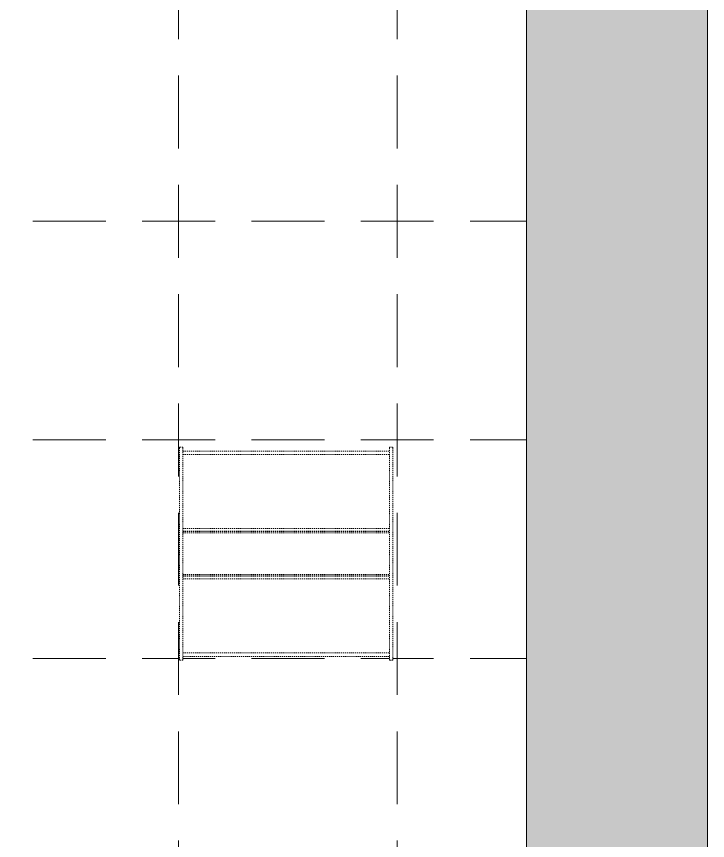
# Model space of a CAD drawing. Header units: inches. Extents: x 741 to 3125, y 9 to 2134.
# Drawn here: x 2723.7 to 2799.6, y 1443.5 to 1534 of the extents above; entities that cross this region are included whole.
import ezdxf

# ---------------------------------------------------------------- set-up
doc = ezdxf.new("R2010")
doc.units = ezdxf.units.IN
doc.header["$MEASUREMENT"] = 0
doc.linetypes.add('Demolished', pattern=[0.1875, 0.125, -0.0625])
for name, color, linetype, lineweight in [('A-CLNG-PATT', 13, 'Demolished', 9), ('A-WALL', 113, 'Continuous', 13), ('A-WALL-PATT', 111, 'Continuous', 13), ('E-LITE-EQPM', 33, 'Demolished', 9)]:
    doc.layers.add(name, color=color, linetype=linetype, lineweight=lineweight)

# ---------------------------------------------------------------- blocks, each defined once
blk = doc.blocks.new('L-Recessed-Axis-Day-Acrylic - 2 x 2-V15-Level XX  RCP DEMO')
at = {"layer": 'E-LITE-EQPM', "color": 7}
for p, q in [((-11.699, 11.699), (-11.339, 11.699)), ((-11.699, 11.639), (-11.699, 11.699)), ((-11.699, 11.699), (-11.699, 11.639)), ((-11.699, 11.639), (-11.699, -11.639)), ((-11.339, 11.639), (-11.339, 11.699)), ((-11.339, 11.699), (-11.339, 11.639)), ((-11.339, -11.639), (-11.339, 11.639)), ((-11.339, 11.279), (11.339, 11.279)), ((-11.339, 10.882), (11.339, 10.882)), ((11.339, 11.699), (11.699, 11.699)), ((11.339, 11.639), (11.339, 11.699)), ((11.339, 11.699), (11.339, 11.639)), ((11.339, 11.639), (11.339, -11.639)), ((11.699, 11.639), (11.699, 11.699)), ((11.699, 11.699), (11.699, 11.639)), ((11.699, -11.639), (11.699, 11.639)), ((-11.339, 2.759), (11.339, 2.759)), ((-11.339, 2.474), (11.339, 2.474)), ((-11.339, 2.428), (11.339, 2.428)), ((-11.339, 2.288), (11.339, 2.288)), ((-11.339, -2.288), (11.339, -2.288)), ((-11.339, -2.428), (11.339, -2.428)), ((-11.339, -2.474), (11.339, -2.474)), ((-11.339, -2.759), (11.339, -2.759)), ((-11.699, -11.639), (-11.699, -11.699)), ((-11.699, -11.699), (-11.699, -11.639)), ((-11.339, -11.699), (-11.699, -11.699)), ((-11.339, -10.882), (11.339, -10.882)), ((11.339, -11.279), (-11.339, -11.279)), ((-11.339, -11.639), (-11.339, -11.699)), ((-11.339, -11.699), (-11.339, -11.639)), ((11.339, -11.639), (11.339, -11.699)), ((11.339, -11.699), (11.339, -11.639)), ((11.699, -11.699), (11.339, -11.699)), ((11.699, -11.639), (11.699, -11.699)), ((11.699, -11.699), (11.699, -11.639))]:
    blk.add_line(p, q, dxfattribs=at)

msp = doc.modelspace()

# ---------------------------------------------------------------- hatches: boundary and pattern name
at = {"layer": 'A-CLNG-PATT', "lineweight": 13}
h = msp.add_hatch(dxfattribs=at)
h.set_pattern_fill('FP_13', color=10, style=0, pattern_type=2)
h.set_pattern_definition([(90, (2717.501, 1511.488), (24, 24), [4, -4, 8, -4, -4]), (90, (2717.501, 1511.488), (24, 24), [-20, 4, 0]), (0, (2717.501, 1511.488), (24, -24), [4, -4, 8, -4, -4]), (0, (2717.501, 1511.488), (24, -24), [-20, 4, 0])])
h.paths.add_polyline_path([(2677.451, 1433.879), (2762.408, 1433.879), (2762.408, 1442.004), (2779.72, 1442.004), (2779.72, 1586.917), (2763.408, 1586.917), (2763.408, 1589.098), (2655.283, 1589.098), (2655.283, 1475.629), (2656.033, 1475.629), (2656.033, 1439.379), (2692.033, 1439.379), (2692.033, 1438.004), (2656.033, 1438.004), (2656.033, 1436.379), (2655.283, 1436.379), (2655.283, 1433.879), (2656.033, 1433.879)], flags=0)
h.paths.add_polyline_path([(2741.993, 1463.372), (2741.633, 1463.372), (2741.633, 1486.651), (2741.993, 1486.651), (2741.993, 1486.29), (2764.671, 1486.29), (2764.671, 1486.651), (2765.031, 1486.651), (2765.031, 1463.372), (2764.671, 1463.372), (2764.671, 1463.733), (2741.993, 1463.733)], flags=0)
h.paths.add_polyline_path([(2669.993, 1463.372), (2669.633, 1463.372), (2669.633, 1486.651), (2669.993, 1486.651), (2669.993, 1486.29), (2692.671, 1486.29), (2692.671, 1486.651), (2693.031, 1486.651), (2693.031, 1463.372), (2692.671, 1463.372), (2692.671, 1463.733), (2669.993, 1463.733)], flags=0)
h.paths.add_polyline_path([(2763.408, 1472.253), (2764.671, 1472.253), (2764.671, 1472.537), (2741.993, 1472.537), (2741.993, 1472.253), (2762.617, 1472.253)], flags=0)
h.paths.add_polyline_path([(2692.671, 1472.253), (2692.671, 1472.537), (2669.993, 1472.537), (2669.993, 1472.253), (2692.443, 1472.253)], flags=0)
h.paths.add_polyline_path([(2763.408, 1477.485), (2764.671, 1477.485), (2764.671, 1477.77), (2741.993, 1477.77), (2741.993, 1477.485), (2762.653, 1477.485)], flags=0)
h.paths.add_polyline_path([(2692.671, 1477.485), (2692.671, 1477.77), (2669.993, 1477.77), (2669.993, 1477.485), (2692.443, 1477.485)], flags=0)
h.paths.add_polyline_path([(2765.031, 1559.372), (2764.671, 1559.372), (2764.671, 1559.733), (2741.993, 1559.733), (2741.993, 1559.372), (2741.633, 1559.372), (2741.633, 1582.651), (2741.993, 1582.651), (2741.993, 1582.29), (2764.671, 1582.29), (2764.671, 1582.651), (2765.031, 1582.651), (2765.031, 1559.714)], flags=0)
h.paths.add_polyline_path([(2693.031, 1559.372), (2692.671, 1559.372), (2692.671, 1559.733), (2669.993, 1559.733), (2669.993, 1559.372), (2669.633, 1559.372), (2669.633, 1582.651), (2669.993, 1582.651), (2669.993, 1582.29), (2692.671, 1582.29), (2692.671, 1582.651), (2693.031, 1582.651), (2693.031, 1559.714)], flags=0)
h.paths.add_polyline_path([(2763.408, 1568.253), (2764.671, 1568.253), (2764.671, 1568.537), (2741.993, 1568.537), (2741.993, 1568.253), (2763.279, 1568.253)], flags=0)
h.paths.add_polyline_path([(2669.993, 1568.253), (2692.671, 1568.253), (2692.671, 1568.537), (2669.993, 1568.537)], flags=0)
h.paths.add_polyline_path([(2764.671, 1573.485), (2764.671, 1573.77), (2741.993, 1573.77), (2741.993, 1573.485), (2763.408, 1573.485)], flags=0)
h.paths.add_polyline_path([(2692.671, 1573.485), (2692.671, 1573.77), (2669.993, 1573.77), (2669.993, 1573.485), (2692.443, 1573.485)], flags=0)
at = {"layer": 'A-WALL-PATT', "lineweight": 9}
msp.add_hatch(color=7, dxfattribs=at).paths.add_polyline_path([(2789.412, 1082.48), (2799.595, 1082.48), (2799.595, 2095.917), (2779.72, 2095.917), (2779.72, 1082.48)], flags=0)

# ---------------------------------------------------------------- linework, layer by layer
at = {"layer": 'A-WALL', "color": 8, "lineweight": 20}
for p, q in [((2799.595, 2095.917), (2799.595, 1102.999)), ((2779.72, 1442.004), (2779.72, 1586.917))]:
    msp.add_line(p, q, dxfattribs=at)

# ---------------------------------------------------------------- block references
at = {"layer": 'E-LITE-EQPM', "color": 7}
msp.add_blockref('L-Recessed-Axis-Day-Acrylic - 2 x 2-V15-Level XX  RCP DEMO', (2753.332, 1475.011), dxfattribs=at)

doc.saveas('drawing.dxf')
